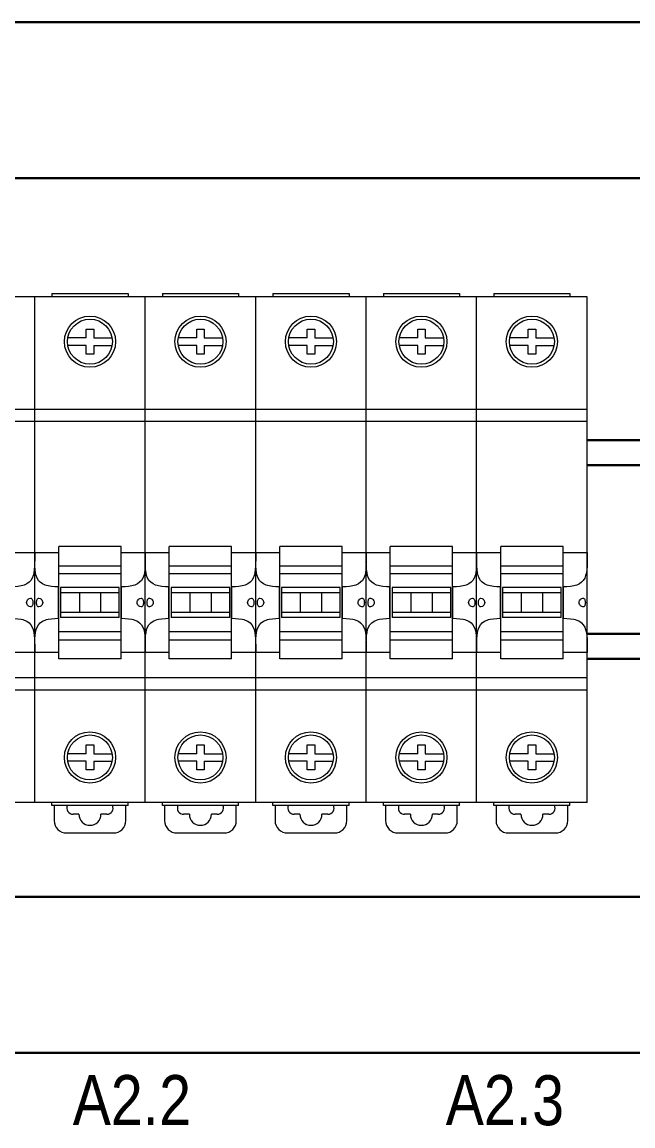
# Model space of a CAD drawing. Header units: millimetres. Extents: x -6000 to 26000, y -6000 to 26000.
# Drawn here: x 100.68 to 114.29, y -4321.09 to -4296.5 of the extents above; entities that cross this region are included whole.
import ezdxf

# ---------------------------------------------------------------- set-up
doc = ezdxf.new("R2010")
doc.units = ezdxf.units.MM
doc.header["$MEASUREMENT"] = 0
for name, color, linetype, lineweight in [('Чертеж и Рисунок_Ном._пера__1', 7, 'Continuous', 15), ('Чертеж и Рисунок_Ном._пера__21', 7, 'Continuous', 30), ('Чертеж и Рисунок_Ном._пера__7', 7, 'Continuous', 15)]:
    doc.layers.add(name, color=color, linetype=linetype, lineweight=lineweight)
doc.styles.add('СГЕНЕРИР_СТИЛЬ_1', font='')
doc.styles.get('СГЕНЕРИР_СТИЛЬ_1').set_extended_font_data('Arial Narrow')

msp = doc.modelspace()

# ---------------------------------------------------------------- linework, layer by layer
at = {"layer": 'Чертеж и Рисунок_Ном._пера__21', "color": 7, "linetype": 'Continuous', "lineweight": 30}
for p, q in [((84.398, -4296.501), (155.339, -4296.501)), ((155.339, -4299.978), (84.398, -4299.978)), ((113.269, -4305.819), (114.727, -4305.819)), ((113.269, -4306.373), (114.724, -4306.373)), ((105.897, -4310.131), (105.883, -4310.131)), ((114.726, -4310.13), (113.256, -4310.131)), ((114.729, -4310.686), (113.269, -4310.688)), ((84.398, -4315.992), (155.339, -4315.992)), ((155.339, -4319.469), (84.398, -4319.469))]:
    msp.add_line(p, q, dxfattribs=at)
at = {"layer": 'Чертеж и Рисунок_Ном._пера__7', "color": 7, "linetype": 'Continuous', "lineweight": 15}
for p, q in [((100.959, -4302.62), (98.497, -4302.62)), ((100.959, -4313.887), (100.959, -4302.62)), ((100.959, -4313.887), (100.959, -4302.62)), ((103.421, -4302.62), (100.959, -4302.62)), ((101.342, -4302.55), (101.342, -4302.62)), ((101.342, -4302.55), (103.039, -4302.55)), ((103.039, -4302.55), (103.039, -4302.62)), ((103.421, -4313.887), (103.421, -4302.62)), ((103.421, -4313.887), (103.421, -4302.62)), ((105.883, -4302.62), (103.421, -4302.62)), ((103.804, -4302.55), (103.804, -4302.62)), ((103.804, -4302.55), (105.501, -4302.55)), ((105.501, -4302.55), (105.501, -4302.62)), ((105.883, -4313.887), (105.883, -4302.62)), ((105.883, -4313.887), (105.883, -4302.62)), ((108.345, -4302.62), (105.883, -4302.62)), ((106.266, -4302.55), (106.266, -4302.62)), ((106.266, -4302.55), (107.963, -4302.55)), ((107.963, -4302.55), (107.963, -4302.62)), ((108.345, -4313.887), (108.345, -4302.62)), ((108.345, -4313.887), (108.345, -4302.62)), ((110.807, -4302.62), (108.345, -4302.62)), ((108.728, -4302.55), (108.728, -4302.62)), ((108.728, -4302.55), (110.425, -4302.55)), ((110.425, -4302.55), (110.425, -4302.62)), ((110.807, -4313.887), (110.807, -4302.62)), ((110.807, -4313.887), (110.807, -4302.62)), ((113.269, -4302.62), (110.807, -4302.62)), ((111.19, -4302.55), (111.19, -4302.62)), ((111.19, -4302.55), (112.887, -4302.55)), ((112.887, -4302.55), (112.887, -4302.62)), ((113.269, -4313.887), (113.269, -4302.62)), ((102.107, -4303.538), (102.107, -4303.343)), ((102.107, -4303.343), (102.274, -4303.343)), ((102.274, -4303.343), (102.274, -4303.538)), ((104.569, -4303.538), (104.569, -4303.343)), ((104.569, -4303.343), (104.736, -4303.343)), ((104.736, -4303.343), (104.736, -4303.538)), ((107.031, -4303.538), (107.031, -4303.343)), ((107.031, -4303.343), (107.198, -4303.343)), ((107.198, -4303.343), (107.198, -4303.538)), ((109.493, -4303.538), (109.493, -4303.343)), ((109.493, -4303.343), (109.66, -4303.343)), ((109.66, -4303.343), (109.66, -4303.538)), ((111.955, -4303.538), (111.955, -4303.343)), ((111.955, -4303.343), (112.122, -4303.343)), ((112.122, -4303.343), (112.122, -4303.538)), ((102.107, -4303.538), (101.696, -4303.538)), ((102.107, -4303.705), (101.696, -4303.705)), ((102.107, -4303.899), (102.107, -4303.705)), ((102.274, -4303.538), (102.684, -4303.538)), ((102.274, -4303.705), (102.274, -4303.899)), ((102.274, -4303.705), (102.684, -4303.705)), ((104.569, -4303.538), (104.158, -4303.538)), ((104.569, -4303.705), (104.158, -4303.705)), ((104.569, -4303.899), (104.569, -4303.705)), ((104.736, -4303.538), (105.146, -4303.538)), ((104.736, -4303.705), (104.736, -4303.899)), ((104.736, -4303.705), (105.146, -4303.705)), ((107.031, -4303.538), (106.621, -4303.538)), ((107.031, -4303.705), (106.621, -4303.705)), ((107.031, -4303.899), (107.031, -4303.705)), ((107.198, -4303.538), (107.608, -4303.538)), ((107.198, -4303.705), (107.198, -4303.899)), ((107.198, -4303.705), (107.608, -4303.705)), ((109.493, -4303.538), (109.083, -4303.538)), ((109.493, -4303.705), (109.083, -4303.705)), ((109.493, -4303.899), (109.493, -4303.705)), ((109.66, -4303.538), (110.07, -4303.538)), ((109.66, -4303.705), (109.66, -4303.899)), ((109.66, -4303.705), (110.07, -4303.705)), ((111.955, -4303.538), (111.545, -4303.538)), ((111.955, -4303.705), (111.545, -4303.705)), ((111.955, -4303.899), (111.955, -4303.705)), ((112.122, -4303.538), (112.532, -4303.538)), ((112.122, -4303.705), (112.122, -4303.899)), ((112.122, -4303.705), (112.532, -4303.705)), ((102.274, -4303.899), (102.107, -4303.899)), ((104.736, -4303.899), (104.569, -4303.899)), ((107.198, -4303.899), (107.031, -4303.899)), ((109.66, -4303.899), (109.493, -4303.899)), ((112.122, -4303.899), (111.955, -4303.899)), ((98.497, -4305.124), (100.959, -4305.124)), ((100.959, -4305.124), (103.421, -4305.124)), ((103.421, -4305.124), (105.883, -4305.124)), ((105.883, -4305.124), (108.345, -4305.124)), ((108.345, -4305.124), (110.807, -4305.124)), ((110.807, -4305.124), (113.269, -4305.124)), ((100.959, -4305.402), (98.497, -4305.402)), ((103.421, -4305.402), (100.959, -4305.402)), ((105.883, -4305.402), (103.421, -4305.402)), ((108.345, -4305.402), (105.883, -4305.402)), ((110.807, -4305.402), (108.345, -4305.402)), ((113.269, -4305.402), (110.807, -4305.402)), ((100.424, -4308.321), (100.959, -4308.321)), ((100.959, -4308.321), (101.495, -4308.321)), ((101.495, -4310.686), (101.495, -4308.182)), ((102.886, -4308.182), (101.495, -4308.182)), ((102.886, -4310.686), (102.886, -4308.182)), ((102.886, -4308.321), (103.421, -4308.321)), ((103.421, -4308.321), (103.957, -4308.321)), ((103.957, -4310.686), (103.957, -4308.182)), ((105.348, -4308.182), (103.957, -4308.182)), ((105.348, -4310.686), (105.348, -4308.182)), ((105.348, -4308.321), (105.883, -4308.321)), ((105.883, -4308.321), (106.419, -4308.321)), ((106.419, -4310.686), (106.419, -4308.182)), ((107.81, -4308.182), (106.419, -4308.182)), ((107.81, -4310.686), (107.81, -4308.182)), ((107.81, -4308.321), (108.345, -4308.321)), ((108.345, -4308.321), (108.881, -4308.321)), ((108.881, -4310.686), (108.881, -4308.182)), ((110.272, -4308.182), (108.881, -4308.182)), ((110.272, -4310.686), (110.272, -4308.182)), ((110.272, -4308.321), (110.807, -4308.321)), ((110.807, -4308.321), (111.343, -4308.321)), ((111.343, -4310.686), (111.343, -4308.182)), ((112.734, -4308.182), (111.343, -4308.182)), ((112.734, -4310.686), (112.734, -4308.182)), ((112.734, -4308.321), (113.269, -4308.321)), ((101.495, -4308.615), (102.886, -4308.615)), ((103.957, -4308.615), (105.348, -4308.615)), ((106.419, -4308.615), (107.81, -4308.615)), ((108.881, -4308.615), (110.272, -4308.615)), ((111.343, -4308.615), (112.734, -4308.615)), ((101.495, -4308.786), (102.886, -4308.786)), ((103.957, -4308.786), (105.348, -4308.786)), ((106.419, -4308.786), (107.81, -4308.786)), ((108.881, -4308.786), (110.272, -4308.786)), ((111.343, -4308.786), (112.734, -4308.786)), ((101.488, -4309.783), (101.488, -4309.085)), ((101.495, -4309.085), (101.488, -4309.085)), ((101.536, -4309.101), (101.536, -4309.219)), ((102.844, -4309.101), (101.536, -4309.101)), ((102.844, -4309.219), (102.844, -4309.101)), ((102.893, -4309.085), (102.886, -4309.085)), ((102.893, -4309.783), (102.893, -4309.085)), ((103.95, -4309.783), (103.95, -4309.085)), ((103.957, -4309.085), (103.95, -4309.085)), ((103.998, -4309.101), (103.998, -4309.219)), ((105.306, -4309.101), (103.998, -4309.101)), ((105.306, -4309.219), (105.306, -4309.101)), ((105.355, -4309.085), (105.348, -4309.085)), ((105.355, -4309.783), (105.355, -4309.085)), ((106.412, -4309.783), (106.412, -4309.085)), ((106.419, -4309.085), (106.412, -4309.085)), ((106.461, -4309.101), (106.461, -4309.219)), ((107.768, -4309.101), (106.461, -4309.101)), ((107.768, -4309.219), (107.768, -4309.101)), ((107.817, -4309.085), (107.81, -4309.085)), ((107.817, -4309.783), (107.817, -4309.085)), ((108.874, -4309.783), (108.874, -4309.085)), ((108.881, -4309.085), (108.874, -4309.085)), ((108.923, -4309.101), (108.923, -4309.219)), ((110.23, -4309.101), (108.923, -4309.101)), ((110.23, -4309.219), (110.23, -4309.101)), ((110.279, -4309.085), (110.272, -4309.085)), ((110.279, -4309.783), (110.279, -4309.085)), ((111.336, -4309.783), (111.336, -4309.085)), ((111.343, -4309.085), (111.336, -4309.085)), ((111.385, -4309.101), (111.385, -4309.219)), ((112.692, -4309.101), (111.385, -4309.101)), ((112.692, -4309.219), (112.692, -4309.101)), ((112.741, -4309.085), (112.734, -4309.085)), ((112.741, -4309.783), (112.741, -4309.085)), ((101.536, -4309.219), (101.536, -4309.768)), ((101.703, -4309.219), (101.536, -4309.219)), ((102.427, -4309.219), (101.703, -4309.219)), ((101.954, -4309.219), (101.954, -4309.65)), ((102.844, -4309.219), (102.427, -4309.219)), ((102.427, -4309.219), (102.427, -4309.65)), ((102.844, -4309.768), (102.844, -4309.219)), ((103.998, -4309.219), (103.998, -4309.768)), ((104.165, -4309.219), (103.998, -4309.219)), ((104.889, -4309.219), (104.165, -4309.219)), ((104.416, -4309.219), (104.416, -4309.65)), ((105.306, -4309.219), (104.889, -4309.219)), ((104.889, -4309.219), (104.889, -4309.65)), ((105.306, -4309.768), (105.306, -4309.219)), ((106.461, -4309.219), (106.461, -4309.768)), ((106.627, -4309.219), (106.461, -4309.219)), ((107.351, -4309.219), (106.627, -4309.219)), ((106.878, -4309.219), (106.878, -4309.65)), ((107.768, -4309.219), (107.351, -4309.219)), ((107.351, -4309.219), (107.351, -4309.65)), ((107.768, -4309.768), (107.768, -4309.219)), ((108.923, -4309.219), (108.923, -4309.768)), ((109.09, -4309.219), (108.923, -4309.219)), ((109.813, -4309.219), (109.09, -4309.219)), ((109.34, -4309.219), (109.34, -4309.65)), ((110.23, -4309.219), (109.813, -4309.219)), ((109.813, -4309.219), (109.813, -4309.65)), ((110.23, -4309.768), (110.23, -4309.219)), ((111.385, -4309.219), (111.385, -4309.768)), ((111.552, -4309.219), (111.385, -4309.219)), ((112.275, -4309.219), (111.552, -4309.219)), ((111.802, -4309.219), (111.802, -4309.65)), ((112.692, -4309.219), (112.275, -4309.219)), ((112.275, -4309.219), (112.275, -4309.65)), ((112.692, -4309.768), (112.692, -4309.219)), ((101.488, -4309.783), (101.495, -4309.783)), ((101.536, -4309.65), (102.844, -4309.65)), ((102.844, -4309.768), (101.536, -4309.768)), ((102.886, -4309.783), (102.893, -4309.783)), ((103.95, -4309.783), (103.957, -4309.783)), ((103.998, -4309.65), (105.306, -4309.65)), ((105.306, -4309.768), (103.998, -4309.768)), ((105.348, -4309.783), (105.355, -4309.783)), ((106.412, -4309.783), (106.419, -4309.783)), ((106.461, -4309.65), (107.768, -4309.65)), ((107.768, -4309.768), (106.461, -4309.768)), ((107.81, -4309.783), (107.817, -4309.783)), ((108.874, -4309.783), (108.881, -4309.783)), ((108.923, -4309.65), (110.23, -4309.65)), ((110.23, -4309.768), (108.923, -4309.768)), ((110.272, -4309.783), (110.279, -4309.783)), ((111.336, -4309.783), (111.343, -4309.783)), ((111.385, -4309.65), (112.692, -4309.65)), ((112.692, -4309.768), (111.385, -4309.768)), ((112.734, -4309.783), (112.741, -4309.783)), ((102.886, -4310.085), (101.495, -4310.085)), ((105.348, -4310.085), (103.957, -4310.085)), ((107.81, -4310.085), (106.419, -4310.085)), ((110.272, -4310.085), (108.881, -4310.085)), ((112.734, -4310.085), (111.343, -4310.085)), ((101.495, -4310.261), (102.886, -4310.261)), ((103.957, -4310.261), (105.348, -4310.261)), ((106.419, -4310.261), (107.81, -4310.261)), ((108.881, -4310.261), (110.272, -4310.261)), ((111.343, -4310.261), (112.734, -4310.261)), ((100.959, -4310.548), (100.424, -4310.548)), ((101.495, -4310.548), (100.959, -4310.548)), ((103.421, -4310.548), (102.886, -4310.548)), ((103.957, -4310.548), (103.421, -4310.548)), ((105.883, -4310.548), (105.348, -4310.548)), ((106.419, -4310.548), (105.883, -4310.548)), ((108.345, -4310.548), (107.81, -4310.548)), ((108.881, -4310.548), (108.345, -4310.548)), ((110.807, -4310.548), (110.272, -4310.548)), ((111.343, -4310.548), (110.807, -4310.548)), ((113.269, -4310.548), (112.734, -4310.548)), ((102.886, -4310.686), (101.495, -4310.686)), ((105.348, -4310.686), (103.957, -4310.686)), ((107.81, -4310.686), (106.419, -4310.686)), ((110.272, -4310.686), (108.881, -4310.686)), ((112.734, -4310.686), (111.343, -4310.686)), ((98.497, -4311.105), (100.959, -4311.105)), ((100.959, -4311.105), (103.421, -4311.105)), ((103.421, -4311.105), (105.883, -4311.105)), ((105.883, -4311.105), (108.345, -4311.105)), ((108.345, -4311.105), (110.807, -4311.105)), ((110.807, -4311.105), (113.269, -4311.105)), ((100.959, -4311.383), (98.497, -4311.383)), ((103.421, -4311.383), (100.959, -4311.383)), ((105.883, -4311.383), (103.421, -4311.383)), ((108.345, -4311.383), (105.883, -4311.383)), ((110.807, -4311.383), (108.345, -4311.383)), ((113.269, -4311.383), (110.807, -4311.383)), ((102.107, -4312.802), (101.696, -4312.802)), ((102.107, -4312.607), (102.274, -4312.607)), ((102.107, -4312.802), (102.107, -4312.607)), ((102.274, -4312.607), (102.274, -4312.802)), ((102.274, -4312.802), (102.684, -4312.802)), ((104.569, -4312.802), (104.158, -4312.802)), ((104.569, -4312.607), (104.736, -4312.607)), ((104.569, -4312.802), (104.569, -4312.607)), ((104.736, -4312.607), (104.736, -4312.802)), ((104.736, -4312.802), (105.146, -4312.802)), ((107.031, -4312.802), (106.621, -4312.802)), ((107.031, -4312.607), (107.198, -4312.607)), ((107.031, -4312.802), (107.031, -4312.607)), ((107.198, -4312.607), (107.198, -4312.802)), ((107.198, -4312.802), (107.608, -4312.802)), ((109.493, -4312.802), (109.083, -4312.802)), ((109.493, -4312.607), (109.66, -4312.607)), ((109.493, -4312.802), (109.493, -4312.607)), ((109.66, -4312.607), (109.66, -4312.802)), ((109.66, -4312.802), (110.07, -4312.802)), ((111.955, -4312.802), (111.545, -4312.802)), ((111.955, -4312.607), (112.122, -4312.607)), ((111.955, -4312.802), (111.955, -4312.607)), ((112.122, -4312.607), (112.122, -4312.802)), ((112.122, -4312.802), (112.532, -4312.802)), ((102.107, -4312.969), (101.696, -4312.969)), ((102.107, -4313.164), (102.107, -4312.969)), ((102.274, -4312.969), (102.684, -4312.969)), ((102.274, -4312.969), (102.274, -4313.164)), ((104.569, -4312.969), (104.158, -4312.969)), ((104.569, -4313.164), (104.569, -4312.969)), ((104.736, -4312.969), (105.146, -4312.969)), ((104.736, -4312.969), (104.736, -4313.164)), ((107.031, -4312.969), (106.621, -4312.969)), ((107.031, -4313.164), (107.031, -4312.969)), ((107.198, -4312.969), (107.608, -4312.969)), ((107.198, -4312.969), (107.198, -4313.164)), ((109.493, -4312.969), (109.083, -4312.969)), ((109.493, -4313.164), (109.493, -4312.969)), ((109.66, -4312.969), (110.07, -4312.969)), ((109.66, -4312.969), (109.66, -4313.164)), ((111.955, -4312.969), (111.545, -4312.969)), ((111.955, -4313.164), (111.955, -4312.969)), ((112.122, -4312.969), (112.532, -4312.969)), ((112.122, -4312.969), (112.122, -4313.164)), ((102.274, -4313.164), (102.107, -4313.164)), ((104.736, -4313.164), (104.569, -4313.164)), ((107.198, -4313.164), (107.031, -4313.164)), ((109.66, -4313.164), (109.493, -4313.164)), ((112.122, -4313.164), (111.955, -4313.164)), ((100.959, -4313.887), (98.497, -4313.887)), ((103.421, -4313.887), (100.959, -4313.887)), ((101.342, -4313.956), (101.342, -4313.887)), ((103.039, -4313.956), (101.342, -4313.956)), ((101.39, -4313.956), (101.39, -4314.29)), ((102.99, -4314.29), (102.99, -4313.956)), ((103.039, -4313.956), (103.039, -4313.887)), ((105.883, -4313.887), (103.421, -4313.887)), ((103.804, -4313.956), (103.804, -4313.887)), ((105.501, -4313.956), (103.804, -4313.956)), ((103.852, -4313.956), (103.852, -4314.29)), ((105.452, -4314.29), (105.452, -4313.956)), ((105.501, -4313.956), (105.501, -4313.887)), ((108.345, -4313.887), (105.883, -4313.887)), ((106.266, -4313.956), (106.266, -4313.887)), ((107.963, -4313.956), (106.266, -4313.956)), ((106.314, -4313.956), (106.314, -4314.29)), ((107.914, -4314.29), (107.914, -4313.956)), ((107.963, -4313.956), (107.963, -4313.887)), ((110.807, -4313.887), (108.345, -4313.887)), ((108.728, -4313.956), (108.728, -4313.887)), ((110.425, -4313.956), (108.728, -4313.956)), ((108.777, -4313.956), (108.777, -4314.29)), ((110.376, -4314.29), (110.376, -4313.956)), ((110.425, -4313.956), (110.425, -4313.887)), ((113.269, -4313.887), (110.807, -4313.887)), ((111.19, -4313.956), (111.19, -4313.887)), ((112.887, -4313.956), (111.19, -4313.956)), ((111.239, -4313.956), (111.239, -4314.29)), ((112.838, -4314.29), (112.838, -4313.956)), ((112.887, -4313.956), (112.887, -4313.887)), ((101.944, -4314.151), (101.815, -4314.151)), ((102.566, -4314.151), (102.436, -4314.151)), ((104.406, -4314.151), (104.277, -4314.151)), ((105.028, -4314.151), (104.898, -4314.151)), ((106.868, -4314.151), (106.739, -4314.151)), ((107.49, -4314.151), (107.36, -4314.151)), ((109.33, -4314.151), (109.201, -4314.151)), ((109.952, -4314.151), (109.822, -4314.151)), ((111.792, -4314.151), (111.663, -4314.151)), ((112.414, -4314.151), (112.285, -4314.151)), ((101.669, -4314.568), (102.712, -4314.568)), ((104.131, -4314.568), (105.174, -4314.568)), ((106.593, -4314.568), (107.636, -4314.568)), ((109.055, -4314.568), (110.098, -4314.568)), ((111.517, -4314.568), (112.56, -4314.568))]:
    msp.add_line(p, q, dxfattribs=at)
at = {"layer": 'Чертеж и Рисунок_Ном._пера__7', "color": 7, "linetype": 'Continuous', "lineweight": 15, "flags": 128}
for points in [[(100.959, -4308.321), (100.959, -4308.478), (100.958, -4308.555), (100.955, -4308.63), (100.95, -4308.701), (100.941, -4308.769), (100.926, -4308.832), (100.904, -4308.889), (100.874, -4308.939), (100.834, -4308.982), (100.785, -4309.017), (100.726, -4309.044), (100.693, -4309.054), (100.659, -4309.063), (100.586, -4309.076), (100.51, -4309.083), (100.431, -4309.085)], [(101.488, -4309.085), (101.409, -4309.083), (101.332, -4309.076), (101.259, -4309.063), (101.225, -4309.054), (101.192, -4309.044), (101.134, -4309.017), (101.084, -4308.982), (101.044, -4308.939), (101.014, -4308.889), (100.992, -4308.832), (100.977, -4308.769), (100.968, -4308.701), (100.963, -4308.63), (100.96, -4308.555), (100.959, -4308.478), (100.959, -4308.321)], [(103.421, -4308.321), (103.421, -4308.478), (103.42, -4308.555), (103.417, -4308.63), (103.412, -4308.701), (103.403, -4308.769), (103.388, -4308.832), (103.366, -4308.889), (103.336, -4308.939), (103.296, -4308.982), (103.247, -4309.017), (103.188, -4309.044), (103.156, -4309.054), (103.121, -4309.063), (103.049, -4309.076), (102.972, -4309.083), (102.893, -4309.085)], [(103.95, -4309.085), (103.871, -4309.083), (103.794, -4309.076), (103.721, -4309.063), (103.687, -4309.054), (103.654, -4309.044), (103.596, -4309.017), (103.546, -4308.982), (103.506, -4308.939), (103.476, -4308.889), (103.454, -4308.832), (103.44, -4308.769), (103.43, -4308.701), (103.425, -4308.63), (103.423, -4308.555), (103.421, -4308.478), (103.421, -4308.321)], [(105.883, -4308.321), (105.883, -4308.478), (105.882, -4308.555), (105.879, -4308.63), (105.874, -4308.701), (105.865, -4308.769), (105.85, -4308.832), (105.828, -4308.889), (105.798, -4308.939), (105.758, -4308.982), (105.709, -4309.017), (105.65, -4309.044), (105.618, -4309.054), (105.583, -4309.063), (105.511, -4309.076), (105.434, -4309.083), (105.355, -4309.085)], [(106.412, -4309.085), (106.333, -4309.083), (106.256, -4309.076), (106.183, -4309.063), (106.149, -4309.054), (106.116, -4309.044), (106.058, -4309.017), (106.008, -4308.982), (105.968, -4308.939), (105.938, -4308.889), (105.916, -4308.832), (105.902, -4308.769), (105.892, -4308.701), (105.887, -4308.63), (105.885, -4308.555), (105.884, -4308.478), (105.883, -4308.321)], [(108.345, -4308.321), (108.345, -4308.478), (108.344, -4308.555), (108.341, -4308.63), (108.336, -4308.701), (108.327, -4308.769), (108.312, -4308.832), (108.29, -4308.889), (108.26, -4308.939), (108.22, -4308.982), (108.171, -4309.017), (108.112, -4309.044), (108.08, -4309.054), (108.045, -4309.063), (107.973, -4309.076), (107.896, -4309.083), (107.817, -4309.085)], [(108.874, -4309.085), (108.795, -4309.083), (108.718, -4309.076), (108.645, -4309.063), (108.611, -4309.054), (108.579, -4309.044), (108.52, -4309.017), (108.47, -4308.982), (108.43, -4308.939), (108.4, -4308.889), (108.378, -4308.832), (108.364, -4308.769), (108.354, -4308.701), (108.349, -4308.63), (108.347, -4308.555), (108.346, -4308.478), (108.345, -4308.321)], [(110.807, -4308.321), (110.807, -4308.478), (110.806, -4308.555), (110.804, -4308.63), (110.798, -4308.701), (110.789, -4308.769), (110.774, -4308.832), (110.753, -4308.889), (110.722, -4308.939), (110.683, -4308.982), (110.633, -4309.017), (110.574, -4309.044), (110.542, -4309.054), (110.508, -4309.063), (110.435, -4309.076), (110.358, -4309.083), (110.279, -4309.085)], [(111.336, -4309.085), (111.257, -4309.083), (111.18, -4309.076), (111.107, -4309.063), (111.073, -4309.054), (111.041, -4309.044), (110.982, -4309.017), (110.932, -4308.982), (110.893, -4308.939), (110.862, -4308.889), (110.84, -4308.832), (110.826, -4308.769), (110.817, -4308.701), (110.811, -4308.63), (110.809, -4308.555), (110.808, -4308.478), (110.807, -4308.321)], [(113.269, -4308.321), (113.269, -4308.478), (113.268, -4308.555), (113.266, -4308.63), (113.26, -4308.701), (113.251, -4308.769), (113.236, -4308.832), (113.215, -4308.889), (113.184, -4308.939), (113.145, -4308.982), (113.095, -4309.017), (113.036, -4309.044), (113.004, -4309.054), (112.97, -4309.063), (112.897, -4309.076), (112.82, -4309.083), (112.741, -4309.085)], [(100.779, -4309.434), (100.782, -4309.412), (100.789, -4309.393), (100.8, -4309.376), (100.812, -4309.362), (100.826, -4309.351), (100.839, -4309.344), (100.866, -4309.337)], [(100.866, -4309.337), (100.877, -4309.339), (100.887, -4309.343), (100.897, -4309.351), (100.904, -4309.363), (100.911, -4309.377), (100.915, -4309.395), (100.918, -4309.414), (100.919, -4309.434)], [(101, -4309.434), (101, -4309.414), (101.003, -4309.395), (101.008, -4309.377), (101.014, -4309.363), (101.022, -4309.351), (101.031, -4309.343), (101.041, -4309.339), (101.053, -4309.337)], [(101.053, -4309.337), (101.079, -4309.344), (101.093, -4309.351), (101.106, -4309.362), (101.118, -4309.376), (101.129, -4309.393), (101.136, -4309.412), (101.139, -4309.434)], [(103.241, -4309.434), (103.244, -4309.412), (103.251, -4309.393), (103.262, -4309.376), (103.274, -4309.362), (103.288, -4309.351), (103.301, -4309.344), (103.328, -4309.337)], [(103.328, -4309.337), (103.339, -4309.339), (103.349, -4309.343), (103.359, -4309.351), (103.366, -4309.363), (103.373, -4309.377), (103.377, -4309.395), (103.38, -4309.414), (103.381, -4309.434)], [(103.462, -4309.434), (103.463, -4309.414), (103.465, -4309.395), (103.47, -4309.377), (103.476, -4309.363), (103.484, -4309.351), (103.493, -4309.343), (103.503, -4309.339), (103.515, -4309.337)], [(103.515, -4309.337), (103.541, -4309.344), (103.555, -4309.351), (103.568, -4309.362), (103.58, -4309.376), (103.591, -4309.393), (103.599, -4309.412), (103.601, -4309.434)], [(105.703, -4309.434), (105.706, -4309.412), (105.714, -4309.393), (105.724, -4309.376), (105.737, -4309.362), (105.75, -4309.351), (105.763, -4309.344), (105.79, -4309.337)], [(105.79, -4309.337), (105.801, -4309.339), (105.811, -4309.343), (105.821, -4309.351), (105.829, -4309.363), (105.835, -4309.377), (105.839, -4309.395), (105.842, -4309.414), (105.843, -4309.434)], [(105.924, -4309.434), (105.925, -4309.414), (105.927, -4309.395), (105.932, -4309.377), (105.938, -4309.363), (105.946, -4309.351), (105.955, -4309.343), (105.965, -4309.339), (105.977, -4309.337)], [(105.977, -4309.337), (106.003, -4309.344), (106.017, -4309.351), (106.03, -4309.362), (106.042, -4309.376), (106.053, -4309.393), (106.061, -4309.412), (106.063, -4309.434)], [(108.165, -4309.434), (108.168, -4309.412), (108.176, -4309.393), (108.186, -4309.376), (108.199, -4309.362), (108.212, -4309.351), (108.225, -4309.344), (108.252, -4309.337)], [(108.252, -4309.337), (108.263, -4309.339), (108.274, -4309.343), (108.283, -4309.351), (108.291, -4309.363), (108.297, -4309.377), (108.301, -4309.395), (108.304, -4309.414), (108.305, -4309.434)], [(108.386, -4309.434), (108.387, -4309.414), (108.389, -4309.395), (108.394, -4309.377), (108.4, -4309.363), (108.408, -4309.351), (108.417, -4309.343), (108.428, -4309.339), (108.439, -4309.337)], [(108.439, -4309.337), (108.465, -4309.344), (108.479, -4309.351), (108.492, -4309.362), (108.504, -4309.376), (108.515, -4309.393), (108.523, -4309.412), (108.525, -4309.434)], [(110.627, -4309.434), (110.63, -4309.412), (110.638, -4309.393), (110.648, -4309.376), (110.661, -4309.362), (110.674, -4309.351), (110.687, -4309.344), (110.714, -4309.337)], [(110.714, -4309.337), (110.725, -4309.339), (110.736, -4309.343), (110.745, -4309.351), (110.753, -4309.363), (110.759, -4309.377), (110.763, -4309.395), (110.766, -4309.414), (110.767, -4309.434)], [(110.848, -4309.434), (110.849, -4309.414), (110.851, -4309.395), (110.856, -4309.377), (110.862, -4309.363), (110.87, -4309.351), (110.879, -4309.343), (110.89, -4309.339), (110.901, -4309.337)], [(110.901, -4309.337), (110.927, -4309.344), (110.941, -4309.351), (110.954, -4309.362), (110.967, -4309.376), (110.977, -4309.393), (110.985, -4309.412), (110.988, -4309.434)], [(113.089, -4309.434), (113.092, -4309.412), (113.1, -4309.393), (113.11, -4309.376), (113.123, -4309.362), (113.136, -4309.351), (113.15, -4309.344), (113.176, -4309.337)], [(113.176, -4309.337), (113.187, -4309.339), (113.198, -4309.343), (113.207, -4309.351), (113.215, -4309.363), (113.221, -4309.377), (113.225, -4309.395), (113.228, -4309.414), (113.229, -4309.434)], [(100.866, -4309.532), (100.839, -4309.525), (100.826, -4309.517), (100.812, -4309.507), (100.8, -4309.493), (100.789, -4309.476), (100.782, -4309.456), (100.779, -4309.434)], [(100.919, -4309.434), (100.918, -4309.455), (100.915, -4309.474), (100.911, -4309.491), (100.904, -4309.506), (100.897, -4309.518), (100.887, -4309.526), (100.877, -4309.53), (100.866, -4309.532)], [(101.053, -4309.532), (101.041, -4309.53), (101.031, -4309.526), (101.022, -4309.518), (101.014, -4309.506), (101.008, -4309.491), (101.003, -4309.474), (101, -4309.455), (101, -4309.434)], [(101.139, -4309.434), (101.136, -4309.456), (101.129, -4309.476), (101.118, -4309.493), (101.106, -4309.507), (101.093, -4309.517), (101.079, -4309.525), (101.053, -4309.532)], [(103.328, -4309.532), (103.301, -4309.525), (103.288, -4309.517), (103.274, -4309.507), (103.262, -4309.493), (103.251, -4309.476), (103.244, -4309.456), (103.241, -4309.434)], [(103.381, -4309.434), (103.38, -4309.455), (103.377, -4309.474), (103.373, -4309.491), (103.366, -4309.506), (103.359, -4309.518), (103.349, -4309.526), (103.339, -4309.53), (103.328, -4309.532)], [(103.515, -4309.532), (103.503, -4309.53), (103.493, -4309.526), (103.484, -4309.518), (103.476, -4309.506), (103.47, -4309.491), (103.465, -4309.474), (103.463, -4309.455), (103.462, -4309.434)], [(103.601, -4309.434), (103.599, -4309.456), (103.591, -4309.476), (103.58, -4309.493), (103.568, -4309.507), (103.555, -4309.517), (103.541, -4309.525), (103.515, -4309.532)], [(105.79, -4309.532), (105.763, -4309.525), (105.75, -4309.517), (105.737, -4309.507), (105.724, -4309.493), (105.714, -4309.476), (105.706, -4309.456), (105.703, -4309.434)], [(105.843, -4309.434), (105.842, -4309.455), (105.839, -4309.474), (105.835, -4309.491), (105.829, -4309.506), (105.821, -4309.518), (105.811, -4309.526), (105.801, -4309.53), (105.79, -4309.532)], [(105.977, -4309.532), (105.965, -4309.53), (105.955, -4309.526), (105.946, -4309.518), (105.938, -4309.506), (105.932, -4309.491), (105.927, -4309.474), (105.925, -4309.455), (105.924, -4309.434)], [(106.063, -4309.434), (106.061, -4309.456), (106.053, -4309.476), (106.042, -4309.493), (106.03, -4309.507), (106.017, -4309.517), (106.003, -4309.525), (105.977, -4309.532)], [(108.252, -4309.532), (108.225, -4309.525), (108.212, -4309.517), (108.199, -4309.507), (108.186, -4309.493), (108.176, -4309.476), (108.168, -4309.456), (108.165, -4309.434)], [(108.305, -4309.434), (108.304, -4309.455), (108.301, -4309.474), (108.297, -4309.491), (108.291, -4309.506), (108.283, -4309.518), (108.274, -4309.526), (108.263, -4309.53), (108.252, -4309.532)], [(108.439, -4309.532), (108.428, -4309.53), (108.417, -4309.526), (108.408, -4309.518), (108.4, -4309.506), (108.394, -4309.491), (108.389, -4309.474), (108.387, -4309.455), (108.386, -4309.434)], [(108.525, -4309.434), (108.523, -4309.456), (108.515, -4309.476), (108.504, -4309.493), (108.492, -4309.507), (108.479, -4309.517), (108.465, -4309.525), (108.439, -4309.532)], [(110.714, -4309.532), (110.687, -4309.525), (110.674, -4309.517), (110.661, -4309.507), (110.648, -4309.493), (110.638, -4309.476), (110.63, -4309.456), (110.627, -4309.434)], [(110.767, -4309.434), (110.766, -4309.455), (110.763, -4309.474), (110.759, -4309.491), (110.753, -4309.506), (110.745, -4309.518), (110.736, -4309.526), (110.725, -4309.53), (110.714, -4309.532)], [(110.901, -4309.532), (110.89, -4309.53), (110.879, -4309.526), (110.87, -4309.518), (110.862, -4309.506), (110.856, -4309.491), (110.851, -4309.474), (110.849, -4309.455), (110.848, -4309.434)], [(110.988, -4309.434), (110.985, -4309.456), (110.977, -4309.476), (110.967, -4309.493), (110.954, -4309.507), (110.941, -4309.517), (110.927, -4309.525), (110.901, -4309.532)], [(113.176, -4309.532), (113.15, -4309.525), (113.136, -4309.517), (113.123, -4309.507), (113.11, -4309.493), (113.1, -4309.476), (113.092, -4309.456), (113.089, -4309.434)], [(113.229, -4309.434), (113.228, -4309.455), (113.225, -4309.474), (113.221, -4309.491), (113.215, -4309.506), (113.207, -4309.518), (113.198, -4309.526), (113.187, -4309.53), (113.176, -4309.532)], [(100.431, -4309.783), (100.51, -4309.786), (100.586, -4309.793), (100.659, -4309.806), (100.693, -4309.815), (100.726, -4309.825), (100.785, -4309.852), (100.834, -4309.887), (100.874, -4309.929), (100.904, -4309.98), (100.926, -4310.037), (100.941, -4310.1), (100.95, -4310.167), (100.955, -4310.239), (100.958, -4310.313), (100.959, -4310.39), (100.959, -4310.548)], [(100.959, -4310.548), (100.959, -4310.39), (100.96, -4310.313), (100.963, -4310.239), (100.968, -4310.167), (100.977, -4310.1), (100.992, -4310.037), (101.014, -4309.98), (101.044, -4309.929), (101.084, -4309.887), (101.134, -4309.852), (101.192, -4309.825), (101.225, -4309.815), (101.259, -4309.806), (101.332, -4309.793), (101.409, -4309.786), (101.488, -4309.783)], [(102.893, -4309.783), (102.972, -4309.786), (103.049, -4309.793), (103.121, -4309.806), (103.156, -4309.815), (103.188, -4309.825), (103.247, -4309.852), (103.296, -4309.887), (103.336, -4309.929), (103.366, -4309.98), (103.388, -4310.037), (103.403, -4310.1), (103.412, -4310.167), (103.417, -4310.239), (103.42, -4310.313), (103.421, -4310.39), (103.421, -4310.548)], [(103.421, -4310.548), (103.421, -4310.39), (103.423, -4310.313), (103.425, -4310.239), (103.43, -4310.167), (103.44, -4310.1), (103.454, -4310.037), (103.476, -4309.98), (103.506, -4309.929), (103.546, -4309.887), (103.596, -4309.852), (103.654, -4309.825), (103.687, -4309.815), (103.721, -4309.806), (103.794, -4309.793), (103.871, -4309.786), (103.95, -4309.783)], [(105.355, -4309.783), (105.434, -4309.786), (105.511, -4309.793), (105.583, -4309.806), (105.618, -4309.815), (105.65, -4309.825), (105.709, -4309.852), (105.758, -4309.887), (105.798, -4309.929), (105.828, -4309.98), (105.85, -4310.037), (105.865, -4310.1), (105.874, -4310.167), (105.879, -4310.239), (105.882, -4310.313), (105.883, -4310.39), (105.883, -4310.548)], [(105.883, -4310.548), (105.884, -4310.39), (105.885, -4310.313), (105.887, -4310.239), (105.892, -4310.167), (105.902, -4310.1), (105.916, -4310.037), (105.938, -4309.98), (105.968, -4309.929), (106.008, -4309.887), (106.058, -4309.852), (106.116, -4309.825), (106.149, -4309.815), (106.183, -4309.806), (106.256, -4309.793), (106.333, -4309.786), (106.412, -4309.783)], [(107.817, -4309.783), (107.896, -4309.786), (107.973, -4309.793), (108.045, -4309.806), (108.08, -4309.815), (108.112, -4309.825), (108.171, -4309.852), (108.22, -4309.887), (108.26, -4309.929), (108.29, -4309.98), (108.312, -4310.037), (108.327, -4310.1), (108.336, -4310.167), (108.341, -4310.239), (108.344, -4310.313), (108.345, -4310.39), (108.345, -4310.548)], [(108.345, -4310.548), (108.346, -4310.39), (108.347, -4310.313), (108.349, -4310.239), (108.354, -4310.167), (108.364, -4310.1), (108.378, -4310.037), (108.4, -4309.98), (108.43, -4309.929), (108.47, -4309.887), (108.52, -4309.852), (108.579, -4309.825), (108.611, -4309.815), (108.645, -4309.806), (108.718, -4309.793), (108.795, -4309.786), (108.874, -4309.783)], [(110.279, -4309.783), (110.358, -4309.786), (110.435, -4309.793), (110.508, -4309.806), (110.542, -4309.815), (110.574, -4309.825), (110.633, -4309.852), (110.683, -4309.887), (110.722, -4309.929), (110.753, -4309.98), (110.774, -4310.037), (110.789, -4310.1), (110.798, -4310.167), (110.804, -4310.239), (110.806, -4310.313), (110.807, -4310.39), (110.807, -4310.548)], [(110.807, -4310.548), (110.808, -4310.39), (110.809, -4310.313), (110.811, -4310.239), (110.817, -4310.167), (110.826, -4310.1), (110.84, -4310.037), (110.862, -4309.98), (110.893, -4309.929), (110.932, -4309.887), (110.982, -4309.852), (111.041, -4309.825), (111.073, -4309.815), (111.107, -4309.806), (111.18, -4309.793), (111.257, -4309.786), (111.336, -4309.783)], [(112.741, -4309.783), (112.82, -4309.786), (112.897, -4309.793), (112.97, -4309.806), (113.004, -4309.815), (113.036, -4309.825), (113.095, -4309.852), (113.145, -4309.887), (113.184, -4309.929), (113.215, -4309.98), (113.236, -4310.037), (113.251, -4310.1), (113.26, -4310.167), (113.266, -4310.239), (113.268, -4310.313), (113.269, -4310.39), (113.269, -4310.548)]]:
    msp.add_lwpolyline(points, dxfattribs=at)
at = {"layer": 'Чертеж и Рисунок_Ном._пера__7', "color": 7, "linetype": 'Continuous', "lineweight": 15}
for centre, radius in [((102.19, -4303.621), 0.57), ((102.19, -4303.621), 0.501), ((104.652, -4303.621), 0.57), ((104.652, -4303.621), 0.501), ((107.114, -4303.621), 0.57), ((107.114, -4303.621), 0.501), ((109.576, -4303.621), 0.57), ((109.576, -4303.621), 0.501), ((112.038, -4303.621), 0.57), ((112.038, -4303.621), 0.501), ((102.19, -4312.885), 0.57), ((104.652, -4312.885), 0.57), ((107.114, -4312.885), 0.57), ((109.576, -4312.885), 0.57), ((112.038, -4312.885), 0.57), ((102.19, -4312.885), 0.501), ((104.652, -4312.885), 0.501), ((107.114, -4312.885), 0.501), ((109.576, -4312.885), 0.501), ((112.038, -4312.885), 0.501)]:
    msp.add_circle(centre, radius, dxfattribs=at)
for centre, radius, start, end in [((101.815, -4314.012), 0.139, 154.0053, 270), ((102.566, -4314.012), 0.139, 270, 25.9947), ((104.277, -4314.012), 0.139, 154.0053, 270), ((105.028, -4314.012), 0.139, 270, 25.9947), ((106.739, -4314.012), 0.139, 154.0053, 270), ((107.49, -4314.012), 0.139, 270, 25.9947), ((109.201, -4314.012), 0.139, 154.0053, 270), ((109.952, -4314.012), 0.139, 270, 25.9947), ((111.663, -4314.012), 0.139, 154.0053, 270), ((112.414, -4314.012), 0.139, 270, 25.9947), ((102.19, -4314.151), 0.246, 180, 0), ((104.652, -4314.151), 0.246, 180, 0), ((107.114, -4314.151), 0.246, 180, 0), ((109.576, -4314.151), 0.246, 180, 0), ((112.038, -4314.151), 0.246, 180, 0), ((101.669, -4314.29), 0.278, 180, 270), ((102.712, -4314.29), 0.278, 270, 0), ((104.131, -4314.29), 0.278, 180, 270), ((105.174, -4314.29), 0.278, 270, 0), ((106.593, -4314.29), 0.278, 180, 270), ((107.636, -4314.29), 0.278, 270, 0), ((109.055, -4314.29), 0.278, 180, 270), ((110.098, -4314.29), 0.278, 270, 0), ((111.517, -4314.29), 0.278, 180, 270), ((112.56, -4314.29), 0.278, 270, 0)]:
    msp.add_arc(centre, radius, start, end, dxfattribs=at)

# ---------------------------------------------------------------- texts
at = {"layer": 'Чертеж и Рисунок_Ном._пера__1', "color": 7, "linetype": 'Continuous', "lineweight": 15, "char_height": 1.1128, "attachment_point": 7, "style": 'СГЕНЕРИР_СТИЛЬ_1'}
for s, insert in [('\\A1;{\\pql;\\fArial Narrow|b0|i0|c204|p34;A2.}', (101.807, -4321.075)), ('\\A1;{\\pql;\\fArial Narrow|b0|i0|c204|p34;2}', (103.734, -4321.075)), ('\\A1;{\\pql;\\fArial Narrow|b0|i0|c204|p34;A2.}', (110.118, -4321.075)), ('\\A1;{\\pql;\\fArial Narrow|b0|i0|c204|p34;3}', (112.045, -4321.095))]:
    msp.add_mtext(s, dxfattribs=dict(at, insert=insert))

doc.saveas('drawing.dxf')
